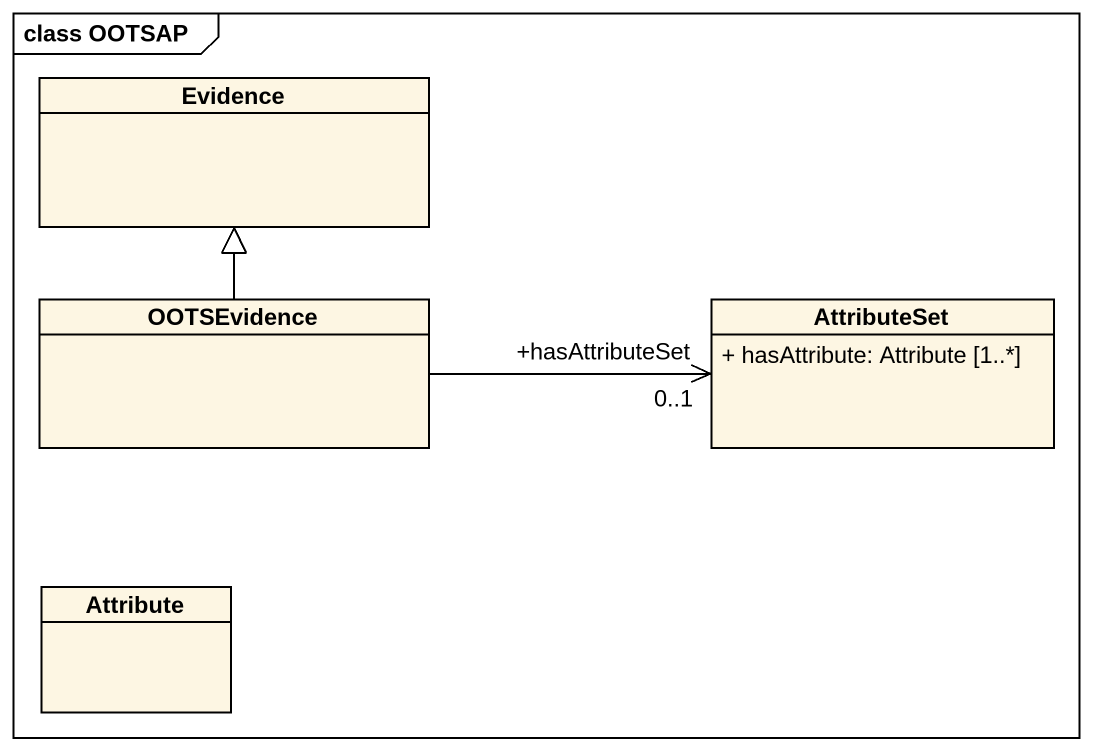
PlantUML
@startuml
mainframe class OOTSAP
hide circle
hide empty members
skinparam classAttributeIconSize 0
class Evidence
class OOTSEvidence
class AttributeSet {
  + hasAttribute: Attribute [1..*]
}
class Attribute
OOTSEvidence -up-|> Evidence
OOTSEvidence -right-> "+hasAttributeSet\n0..1" AttributeSet
@enduml
